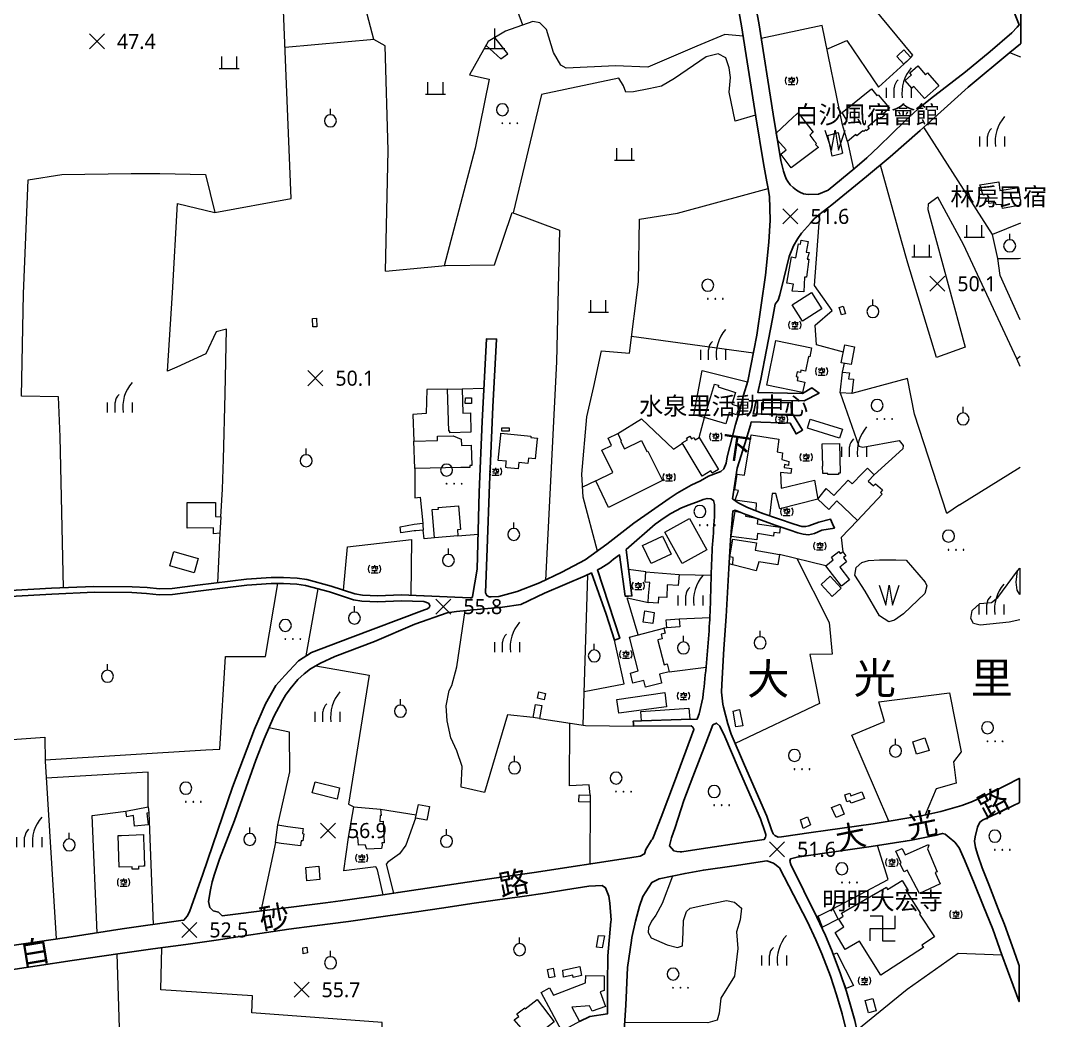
# Model space of a CAD drawing. Extents: x 219840 to 222438, y 2425093 to 2427865.
# Drawn here: x 221926 to 222438, y 2426126 to 2426625 of the extents above; entities that cross this region are included whole.
import ezdxf
from ezdxf.enums import TextEntityAlignment as Align

# ---------------------------------------------------------------- set-up
doc = ezdxf.new("R2010")
doc.units = 0
doc.linetypes.add('105', pattern=[30, 20, -4.75, 0.5, -4.75])
for name, color, linetype, lineweight in [('9250000', 7, '105', 30), ('9310100', 7, 'Continuous', 20), ('9350204', 7, 'Continuous', 20), ('9520700', 5, 'Continuous', 20), ('9710500', 3, 'Continuous', 20), ('9720000', 3, 'Continuous', 20), ('9730200', 3, 'Continuous', 20), ('9730301', 3, 'Continuous', 20), ('9790103', 7, 'Continuous', 20), ('9970102', 7, 'Continuous', 20)]:
    doc.layers.add(name, color=color, linetype=linetype, lineweight=lineweight)
for name, color, linetype in [('9420001', 1, 'Continuous'), ('9420801', 7, 'Continuous'), ('9810200', 7, 'Continuous'), ('9940103', 7, 'Continuous'), ('9950404', 7, 'Continuous')]:
    doc.layers.add(name, color=color, linetype=linetype)
doc.layers.add('9790201', color=34, linetype='145', lineweight=20, true_color=0xa55200)
doc.styles.add('LMP', font='Microsoft JhengHei.ttf')
doc.linetypes.add('145', pattern='A,0,-7.5,[10,base.shx,S=1,R=0,X=0,Y=0]', length=7.5)

# ---------------------------------------------------------------- blocks, each defined once
blk = doc.blocks.new('97913')
at = {"linetype": 'Continuous'}
for points in [[(-10, 8.7, 0.333333), (-10, -6.3)], [(10, -6.3, 0.333333), (10, 8.7)]]:
    blk.add_lwpolyline(points, format="xyb", dxfattribs=at)
for points in [[(-5.3, 6.5), (-5.5, 5.4), (-6.1, 3.7)], [(-1.7, 5.9), (-2.2, 3.7), (-3.9, 1.8), (-6.1, 0.7)], [(-5.4, 5.9), (6.4, 5.9), (4.4, 4)], [(0, 8.7), (0, 6.2)], [(1.1, 5.9), (1.1, 2.6), (1.6, 1.5), (5.8, 1.5), (6.3, 2.1), (6, 3.3)], [(-6.9, -6.3), (6.9, -6.3)], [(-5.3, -1.5), (5.5, -1.5)], [(0, -1.5), (0, -6.3)]]:
    blk.add_lwpolyline(points, dxfattribs=at)
blk = doc.blocks.new('97200')
at = {"linetype": 'Continuous'}
for points in [[(6.25, 15, 0.214635), (1.75, 0)], [(-0.25, 9, 0.201941), (-2.25, 5)]]:
    blk.add_lwpolyline(points, format="xyb", dxfattribs=at)
for points in [[(-6.25, 5), (-6.25, 0)], [(-2.25, 0), (-2.25, 5)], [(6.25, 5), (6.25, 0)]]:
    blk.add_lwpolyline(points, dxfattribs=at)
blk = doc.blocks.new('97132')
at = {"linetype": 'Continuous'}
for points in [[(-3.2, 6.8, 1), (2.8, 6.8, 1)], [(-0.4, 0, 1), (0, 0, 1)], [(3.35, 0, 1), (3.75, 0, 1)], [(7.1, 0, 1), (7.5, 0, 1)]]:
    blk.add_lwpolyline(points, format="xyb", close=True, dxfattribs=at)
blk = doc.blocks.new('97331')
at = {"linetype": 'Continuous'}
blk.add_lwpolyline([(0, 3), (0, 6)], dxfattribs=at)
blk.add_lwpolyline([(-3, 0, 1), (3, 0, 1)], format="xyb", close=True, dxfattribs=at)
blk = doc.blocks.new('95220')
at = {"linetype": 'Continuous'}
blk.add_lwpolyline([(-5, 5), (-1.67, -5), (0, 5), (1.67, -5), (5, 5)], dxfattribs=at)
blk = doc.blocks.new('93523')
at = {"linetype": 'Continuous'}
for points in [[(0, 10), (0, 0)], [(-5, 0), (5, 0)]]:
    blk.add_lwpolyline(points, dxfattribs=at)
blk = doc.blocks.new('99712')
at = {"linetype": 'Continuous'}
for points in [[(-6.25, -6.25), (-6.25, 0), (6.25, 0), (6.25, 6.25)], [(-6.25, 6.25), (0, 6.25), (0, -6.25), (6.25, -6.25)]]:
    blk.add_lwpolyline(points, dxfattribs=at)
blk = doc.blocks.new('98120')
at = {"linetype": 'Continuous'}
for points in [[(-3.75, -3.75), (3.75, 3.75)], [(-3.75, 3.75), (3.75, -3.75)]]:
    blk.add_lwpolyline(points, dxfattribs=at)
blk = doc.blocks.new('97320')
at = {"linetype": 'Continuous'}
for points in [[(-3.75, 0), (-3.75, 6)], [(3.75, 0), (3.75, 6)], [(-5, 0), (5, 0)]]:
    blk.add_lwpolyline(points, dxfattribs=at)

msp = doc.modelspace()

# ---------------------------------------------------------------- linework, layer by layer
at = {"layer": '9310100', "flags": 128}
for points in [[(222367.37, 2426603.56), (222366.95, 2426603.15), (222363.4, 2426606.91), (222363.85, 2426607.34), (222366.86, 2426610.18), (222370.27, 2426606.56), (222370.4, 2426606.42), (222368.34, 2426604.47), (222367.37, 2426603.56)], [(222373.86, 2426602.2), (222377.69, 2426597.78), (222378.74, 2426598.69), (222384.4, 2426592.18), (222377.17, 2426585.91), (222371.93, 2426591.94), (222370.87, 2426591.01), (222367.52, 2426594.87), (222370.8, 2426597.71), (222369.89, 2426598.75), (222373.86, 2426602.2)], [(222350.7, 2426590.79), (222353.48, 2426587.34), (222354.05, 2426587.83), (222359.81, 2426581.04), (222358.91, 2426580.28), (222357.74, 2426579.28), (222356.53, 2426578.25), (222357.19, 2426577.46), (222355.62, 2426576.13), (222355.39, 2426576.4), (222354.63, 2426575.76), (222354.2, 2426576.27), (222353.2, 2426575.43), (222348.89, 2426571.76), (222349.55, 2426570.98), (222348.56, 2426570.13), (222348.14, 2426569.78), (222347.89, 2426570.07), (222347.8, 2426570.19), (222347.63, 2426570.05), (222346.84, 2426569.37), (222346.47, 2426569.81), (222343.45, 2426567.25), (222342.88, 2426567.93), (222338.77, 2426564.44), (222336.25, 2426572.72), (222337.83, 2426574.06), (222338.6, 2426574.71), (222336.14, 2426578.92), (222350.7, 2426590.79)], [(222323.96, 2426561.22), (222310.62, 2426551.27), (222306.11, 2426557.34), (222305.51, 2426558.16), (222308.2, 2426560.28), (222303.83, 2426565.18), (222303.19, 2426568.61), (222311.55, 2426576.39), (222313.35, 2426578.06), (222314.15, 2426578.8), (222321.61, 2426569.1), (222320.83, 2426568.4), (222319.99, 2426567.66), (222322.03, 2426565.03), (222323.31, 2426563.38), (222322.8, 2426562.92), (222324.22, 2426561.41), (222323.96, 2426561.22)], [(222425.14, 2426535.28), (222425.14, 2426532.65), (222416.21, 2426530.93), (222415.89, 2426533.08), (222412.93, 2426532.83), (222412.61, 2426533.92), (222409.29, 2426533.46), (222408.82, 2426538.11), (222406.49, 2426537.74), (222404.83, 2426542.84), (222414.31, 2426544.25), (222414.91, 2426539.94), (222424.13, 2426541.41), (222425.02, 2426535.27), (222425.14, 2426535.28)], [(222319.18, 2426514.54), (222318.18, 2426509.28), (222319.64, 2426509.02), (222318.61, 2426505.74), (222319.38, 2426505.65), (222318.23, 2426496.66), (222317.34, 2426496.77), (222316.92, 2426489.37), (222311.12, 2426489.7), (222311.77, 2426493.17), (222308.45, 2426493.78), (222310.85, 2426506.85), (222313.02, 2426506.45), (222314.29, 2426513.43), (222315.35, 2426513.24), (222315.67, 2426515.2), (222319.18, 2426514.54)], [(222325.96, 2426480.88), (222316.29, 2426474.78), (222311.12, 2426482.98), (222320.79, 2426489.07), (222325.96, 2426480.88)], [(222337.71, 2426478.43), (222335.74, 2426477.85), (222334.62, 2426481.64), (222336.6, 2426482.22), (222337.71, 2426478.43)], [(222073.79, 2426471.98), (222071.81, 2426471.89), (222071.56, 2426476.09), (222073.57, 2426476.21), (222073.79, 2426471.98)], [(222320.84, 2426461.47), (222319.93, 2426457.02), (222319.3, 2426457.15), (222317.83, 2426449.85), (222315.46, 2426450.33), (222315.22, 2426449.1), (222313.6, 2426449.42), (222313.16, 2426447.16), (222314, 2426447.01), (222313.58, 2426445.12), (222317.38, 2426444.3), (222316.26, 2426439.07), (222298.41, 2426442.73), (222303, 2426465.13), (222320.84, 2426461.47)], [(222342.31, 2426462.01), (222340.57, 2426453.07), (222335.67, 2426454.02), (222337.4, 2426462.96), (222342.31, 2426462.01)], [(222341.82, 2426445.78), (222340.93, 2426438.71), (222335.12, 2426439.02), (222336.29, 2426449.36), (222339.69, 2426448.9), (222339.32, 2426446.02), (222341.82, 2426445.78)], [(222146.29, 2426441.04), (222146.64, 2426428.87), (222150.47, 2426428.99), (222150.74, 2426419.33), (222140.17, 2426419.04), (222140.15, 2426419.89), (222139.63, 2426419.88), (222139.01, 2426440.82), (222146.29, 2426441.04)], [(222284.72, 2426432.1), (222283.41, 2426427.95), (222279.66, 2426429.07), (222277.97, 2426423.44), (222267.33, 2426426.63), (222272.35, 2426443.33), (222274.41, 2426442.72), (222274.12, 2426441.89), (222282.84, 2426439.18), (222281, 2426433.26), (222284.72, 2426432.1)], [(222151.09, 2426436.43), (222151, 2426433.57), (222147.94, 2426433.68), (222147.99, 2426436.5), (222151.09, 2426436.43)], [(222310.55, 2426434.22), (222310.65, 2426428.14), (222295.97, 2426428.56), (222296.02, 2426434.07), (222310.55, 2426434.22)], [(222336.23, 2426420.89), (222334.84, 2426416.4), (222318.73, 2426421.38), (222320.11, 2426425.86), (222336.23, 2426420.89)], [(222169.85, 2426419.91), (222166.21, 2426419.88), (222166.19, 2426421.51), (222169.83, 2426421.54), (222169.85, 2426419.91)], [(222145.92, 2426415.83), (222146.1, 2426412.62), (222150.94, 2426412.77), (222151.25, 2426402.7), (222150.18, 2426402.66), (222150.21, 2426401.77), (222145.76, 2426401.64), (222122.67, 2426401.17), (222122.23, 2426414.79), (222134.06, 2426415.17), (222133.99, 2426417.28), (222141.94, 2426417.5), (222145.92, 2426415.83)], [(222183.89, 2426415.85), (222182.87, 2426405.94), (222179.48, 2426406.29), (222179.22, 2426403.74), (222174.71, 2426404.2), (222174.38, 2426400.99), (222168.9, 2426401.56), (222168.09, 2426401.64), (222168.4, 2426404.58), (222168.42, 2426404.79), (222164.35, 2426405.21), (222165.65, 2426417.77), (222165.75, 2426418.83), (222180.72, 2426417.29), (222180.65, 2426416.61), (222183.93, 2426416.27), (222183.89, 2426415.85)], [(222225.39, 2426414.91), (222227.34, 2426410.93), (222235.91, 2426415.13), (222238.61, 2426409.65), (222239.1, 2426409.89), (222246.45, 2426395.19), (222219.46, 2426381.7), (222213.15, 2426395.07), (222221.67, 2426399.22), (222216.11, 2426410.33), (222220.96, 2426412.75), (222219.19, 2426416.27), (222224.02, 2426418.69), (222225.83, 2426415.08), (222225.39, 2426414.91)], [(222260.11, 2426417.32), (222260.94, 2426415.94), (222262.07, 2426416.63), (222262.77, 2426415.46), (222264.78, 2426416.67), (222274.37, 2426400.71), (222271.19, 2426398.8), (222270.47, 2426400.01), (222266.22, 2426397.44), (222256.28, 2426413.96), (222258.89, 2426415.53), (222258.42, 2426416.31), (222260.11, 2426417.32)], [(222323.98, 2426385.91), (222304.98, 2426381.13), (222303.05, 2426388.75), (222301.15, 2426388.76), (222299.85, 2426377.53), (222293.13, 2426380.04), (222293.27, 2426383.82), (222282.75, 2426385.37), (222284.31, 2426390.27), (222282.48, 2426390.49), (222283.74, 2426398.43), (222287.27, 2426397.87), (222290.66, 2426418), (222304.43, 2426415.84), (222303.6, 2426409.53), (222306.23, 2426408.94), (222306.01, 2426405.61), (222309.47, 2426404.75), (222309.32, 2426402.65), (222307.37, 2426403.14), (222307.13, 2426401.65), (222310.81, 2426401.14), (222310.41, 2426398.7), (222305.38, 2426399.2), (222305.6, 2426391.44), (222322.25, 2426395.37), (222323.98, 2426385.91)], [(222334.21, 2426398.92), (222334.22, 2426398.27), (222328.89, 2426398.2), (222328.9, 2426398.72), (222326.42, 2426398.66), (222326.3, 2426402.35), (222326.47, 2426402.35), (222326.18, 2426413.45), (222334.77, 2426413.67), (222335.14, 2426398.94), (222334.21, 2426398.92)], [(222323.98, 2426385.91), (222327.55, 2426390.46), (222327.57, 2426390.44), (222328.11, 2426391.23), (222332.02, 2426387.63), (222339.15, 2426395.29), (222341.15, 2426393.46), (222346.32, 2426398.84), (222348.71, 2426401.3), (222352.1, 2426398), (222349.09, 2426394.91), (222351.73, 2426392.46), (222352.83, 2426393.58), (222356.18, 2426390.54), (222355.21, 2426389.21), (222356.08, 2426388.4), (222343.72, 2426375.15), (222333.37, 2426385.09), (222329.39, 2426380.7), (222323.98, 2426385.91)], [(222025.85, 2426377.02), (222025.38, 2426368.84), (222022.25, 2426368.65), (222022.13, 2426371.54), (222009.02, 2426371.4), (222009.02, 2426384.22), (222023.23, 2426384.22), (222023.23, 2426377.17), (222025.85, 2426377.02)], [(222144.22, 2426367.54), (222132.51, 2426366.63), (222131.4, 2426380.7), (222134.52, 2426380.95), (222134.45, 2426381.77), (222144.55, 2426382.55), (222145.47, 2426370.7), (222143.98, 2426370.59), (222144.22, 2426367.54)], [(222305.07, 2426371.9), (222304.84, 2426368.84), (222301.99, 2426369.26), (222301.78, 2426367.46), (222293.79, 2426368.72), (222293.52, 2426365.54), (222280.7, 2426367.26), (222282.62, 2426379.96), (222285.51, 2426379.28), (222288.06, 2426378.27), (222287.8, 2426377.43), (222292.43, 2426376.6), (222294.05, 2426376.02), (222293.62, 2426373.6), (222305.07, 2426371.9)], [(222122.46, 2426370.03), (222115.71, 2426369.06), (222115.4, 2426372.1), (222122.35, 2426373.48), (222126.67, 2426373.87), (222126.75, 2426372.93), (222126.97, 2426370.43), (222123.19, 2426370.1), (222122.46, 2426370.03)], [(222268.54, 2426360.56), (222256.23, 2426353.74), (222247.54, 2426369.41), (222259.85, 2426376.23), (222268.54, 2426360.56)], [(222250.65, 2426358.42), (222240.66, 2426353.72), (222236.43, 2426362.71), (222246.41, 2426367.41), (222250.65, 2426358.42)], [(222304.79, 2426358.33), (222303.95, 2426353.17), (222294.47, 2426354.52), (222293.14, 2426350.18), (222281.57, 2426353.03), (222281.73, 2426356.76), (222279.96, 2426357.11), (222281.5, 2426365.87), (222293.36, 2426364.11), (222292.73, 2426360.44), (222304.79, 2426358.33)], [(222014.56, 2426356.34), (222012.52, 2426349.17), (222000.34, 2426352.66), (222002.37, 2426359.8), (222014.56, 2426356.34)], [(222334.37, 2426359.71), (222335.17, 2426358.69), (222336.38, 2426359.62), (222337.93, 2426357.6), (222336.73, 2426356.68), (222338.34, 2426354.62), (222334.87, 2426351.92), (222339.83, 2426345.54), (222335.84, 2426342.44), (222327.88, 2426352.66), (222331.69, 2426355.62), (222330.72, 2426356.87), (222334.37, 2426359.71)], [(222254.73, 2426348.24), (222254.29, 2426342.79), (222248.75, 2426343.15), (222248.5, 2426336.71), (222244.39, 2426337.01), (222244.16, 2426333.92), (222239.18, 2426334.36), (222239.47, 2426337.55), (222240.03, 2426344.22), (222237.68, 2426344.39), (222238.11, 2426349.61), (222254.73, 2426348.24)], [(222335.66, 2426341.38), (222331.11, 2426337.23), (222325.56, 2426343.31), (222330.09, 2426347.46), (222335.66, 2426341.38)], [(222242.3, 2426329.37), (222241.49, 2426323.84), (222236.78, 2426324.5), (222237.56, 2426330.05), (222242.3, 2426329.37)], [(222254.98, 2426322.18), (222248.63, 2426321.67), (222248.3, 2426325.61), (222254.66, 2426326.13), (222254.98, 2426322.18)], [(222244.12, 2426315.28), (222247.25, 2426303.21), (222248.74, 2426303.6), (222249.75, 2426299.72), (222245.54, 2426298.63), (222244.84, 2426298.45), (222245.93, 2426294.24), (222245.97, 2426294.09), (222237.91, 2426292), (222237.05, 2426295.29), (222231.66, 2426293.98), (222230.46, 2426299.03), (222234.23, 2426300.13), (222229.88, 2426316.94), (222247.1, 2426321.41), (222247.72, 2426318.99), (222246.48, 2426318.67), (222245.67, 2426318.46), (222246.25, 2426316.19), (222244.03, 2426315.61), (222244.12, 2426315.28)], [(222188.04, 2426288.89), (222187.36, 2426285.77), (222184.04, 2426286.5), (222184.72, 2426289.62), (222188.04, 2426288.89)], [(222248.44, 2426282.13), (222224.58, 2426279.08), (222223.59, 2426285.83), (222247.55, 2426289.36), (222248.44, 2426282.13)], [(222186.16, 2426282.81), (222184.98, 2426276.35), (222181.78, 2426276.94), (222182.94, 2426283.43), (222186.16, 2426282.81)], [(222255.7, 2426275.82), (222235.96, 2426275.24), (222235.65, 2426279.92), (222259.6, 2426281.52), (222259.96, 2426276.11), (222255.7, 2426275.82)], [(222286.52, 2426272.67), (222283.09, 2426272.18), (222281.63, 2426280.08), (222284.91, 2426280.9), (222286.52, 2426272.67)], [(222379.59, 2426260.37), (222373.26, 2426258.62), (222371.36, 2426264.71), (222377.38, 2426266.69), (222379.59, 2426260.37)], [(222085.17, 2426241.78), (222083.94, 2426236.16), (222071.44, 2426239.29), (222072.97, 2426244.75), (222085.17, 2426241.78)], [(222210.29, 2426238.11), (222210.22, 2426234.66), (222204.7, 2426234.78), (222204.76, 2426238.22), (222210.29, 2426238.11)], [(222345.92, 2426239.84), (222347.27, 2426236.35), (222340.58, 2426234.15), (222340.01, 2426235.26), (222338.4, 2426234.71), (222337.49, 2426238.2), (222339.92, 2426239.11), (222340.37, 2426237.69), (222345.92, 2426239.84)], [(221988.88, 2426229.07), (221989.6, 2426223.29), (221982.79, 2426222.69), (221982.23, 2426227.92), (221978.91, 2426227.3), (221978.44, 2426230.19), (221989.66, 2426232.27), (221989.97, 2426229.33), (221988.88, 2426229.07)], [(222105.66, 2426231.06), (222105.96, 2426227.89), (222105.42, 2426227.96), (222105.28, 2426224.94), (222106.91, 2426225.04), (222107.4, 2426214.27), (222106.33, 2426214.22), (222106.37, 2426213.21), (222106.17, 2426211.4), (222098.7, 2426211.06), (222097.94, 2426213.27), (222094.55, 2426213.1), (222094.24, 2426217.11), (222089.69, 2426217), (222092.27, 2426232.2), (222105.66, 2426231.06)], [(222129.98, 2426232.39), (222128.79, 2426225.59), (222123.06, 2426226.68), (222124.49, 2426233.51), (222129.98, 2426232.39)], [(222337.04, 2426228.56), (222333.14, 2426227), (222330.86, 2426231.92), (222335.11, 2426233.57), (222337.04, 2426228.56)], [(222320.21, 2426223.33), (222316.71, 2426221.49), (222315.27, 2426225.84), (222318.72, 2426227.35), (222320.21, 2426223.33)], [(222067.25, 2426218.84), (222066.78, 2426215.23), (222065.99, 2426215.33), (222065.66, 2426212.78), (222056.03, 2426214.03), (222053.08, 2426214.42), (222054.25, 2426223.32), (222059.36, 2426222.5), (222066.91, 2426221.52), (222066.78, 2426220.53), (222066.57, 2426218.93), (222067.25, 2426218.84)], [(221984.78, 2426202.53), (221984.83, 2426201.19), (221983.19, 2426201.13), (221981.67, 2426201.08), (221981.63, 2426202.32), (221975.18, 2426202.09), (221974.62, 2426217.98), (221976.19, 2426218.04), (221987.21, 2426218.42), (221987.3, 2426215.92), (221987.4, 2426213.22), (221987.76, 2426202.74), (221987.76, 2426202.64), (221987.06, 2426202.61), (221984.78, 2426202.53)], [(222378.79, 2426211.24), (222383.55, 2426199.87), (222382.48, 2426199.43), (222382.82, 2426198.67), (222385.09, 2426193.78), (222374.72, 2426188.97), (222368.58, 2426200.68), (222366.98, 2426199.85), (222364.91, 2426203.96), (222365.53, 2426204.24), (222362.91, 2426210.08), (222366.13, 2426211.52), (222367.55, 2426208.29), (222379.18, 2426213.45), (222379.41, 2426213.06), (222379.12, 2426212.2), (222378.79, 2426211.24)], [(222075.28, 2426195.98), (222068.8, 2426195.37), (222068.28, 2426202.01), (222074.72, 2426202.73), (222075.28, 2426195.98)], [(222366.01, 2426195.48), (222369.07, 2426190.45), (222368.24, 2426189.94), (222375.18, 2426179), (222374.72, 2426178.73), (222382.21, 2426167.38), (222375.86, 2426163.24), (222376.7, 2426161.96), (222355.43, 2426148.27), (222344.68, 2426165.16), (222337.64, 2426160.98), (222332.55, 2426169.58), (222336.95, 2426172.32), (222334.44, 2426176.24), (222336.64, 2426177.63), (222335.74, 2426179.13), (222358.17, 2426192.13), (222358.79, 2426191.07), (222366.01, 2426195.48)], [(222334.16, 2426176.13), (222326.31, 2426172.12), (222324.18, 2426177.65), (222331.48, 2426181.39), (222334.16, 2426176.13)], [(222217.47, 2426167.79), (222216.32, 2426161.9), (222213.52, 2426162.28), (222214.52, 2426168.1), (222217.47, 2426167.79)], [(222069.21, 2426159.31), (222067.01, 2426158.9), (222066.81, 2426161.9), (222068.73, 2426162.17), (222069.21, 2426159.31)], [(222341.7, 2426143.08), (222338.1, 2426141.57), (222331.65, 2426158.62), (222333.5, 2426159.4), (222341.7, 2426143.08)], [(222192.59, 2426147.42), (222189.86, 2426146.85), (222188.9, 2426151.11), (222191.75, 2426151.78), (222192.59, 2426147.42)], [(222205.11, 2426152.58), (222205.9, 2426148.1), (222201.85, 2426147), (222201.6, 2426148.23), (222197.04, 2426147.23), (222196.7, 2426150.76), (222205.11, 2426152.58)], [(222215.35, 2426139.91), (222217.88, 2426132.62), (222211.31, 2426130.18), (222209.92, 2426132.87), (222201.13, 2426132.31), (222204.98, 2426125.12), (222196.07, 2426120.34), (222185.73, 2426139.58), (222190.04, 2426141.9), (222192, 2426138.22), (222207.98, 2426144.42), (222208.14, 2426148.11), (222217.27, 2426147.94), (222217.19, 2426140.58), (222215.35, 2426139.91)], [(222183.8, 2426136.02), (222192.27, 2426124.87), (222180.63, 2426115.78), (222177.75, 2426113.96), (222173.77, 2426119.55), (222175.82, 2426121.91), (222172.39, 2426125.99), (222174.61, 2426127.58), (222173.7, 2426128.91), (222177.6, 2426131.95), (222177.84, 2426131.5), (222183.8, 2426136.02)], [(222353.01, 2426130.37), (222349.25, 2426129.44), (222347.52, 2426135.5), (222351.44, 2426136.6), (222353.01, 2426130.37)]]:
    msp.add_lwpolyline(points, close=True, dxfattribs=at)
at = {"layer": '9420001', "flags": 128}
for points in [[(221920.6, 2426340.23), (221941.32, 2426341.42), (221962.53, 2426342.36), (221981.52, 2426342.19), (221989.06, 2426341.73), (221995.2, 2426341.09), (222001.51, 2426341.23), (222014.23, 2426342.93), (222038.65, 2426345.94), (222050.95, 2426346.78), (222057.18, 2426346.72), (222064.03, 2426346.39), (222068.76, 2426345.73), (222081.01, 2426342.42), (222092.79, 2426338.58), (222096.66, 2426337.94), (222104.24, 2426337.63), (222115.87, 2426338.16), (222127.3, 2426337.67), (222127.42, 2426337.67), (222127.43, 2426337.67), (222150.32, 2426336.56), (222151.03, 2426336.62), (222151.32, 2426336.81), (222151.57, 2426337.25), (222153.9, 2426350.86), (222154.9, 2426389.43), (222156.3, 2426424.73), (222158.45, 2426465.87), (222163.58, 2426465.79), (222161.69, 2426431.94), (222160, 2426393.2), (222158.85, 2426361.31), (222158.08, 2426339.2), (222158.62, 2426337.73), (222159.78, 2426337.04), (222160.91, 2426337.06), (222164.73, 2426337.24), (222173.84, 2426339.74), (222185.02, 2426344.08), (222196.1, 2426349.39), (222207.82, 2426355.59), (222218.67, 2426363.38), (222232.07, 2426373.98), (222249.67, 2426386.29), (222253.79, 2426388.89), (222260.78, 2426392.82), (222265.39, 2426395.09), (222269.41, 2426397.37), (222275.46, 2426399.68), (222277.02, 2426401.07), (222278.12, 2426403.87), (222278.65, 2426407.09), (222282.9, 2426423.13), (222284.97, 2426430.27), (222286.88, 2426437.73), (222288.96, 2426444.87), (222293.52, 2426467.72), (222297.89, 2426497.72), (222299.53, 2426514.21), (222300.2, 2426525.25), (222299.79, 2426537.07), (222299.04, 2426541.9), (222298.57, 2426544.39), (222296.89, 2426553.49), (222292.99, 2426576.78), (222285.86, 2426622.22), (222283.51, 2426635.3)], [(222292.04, 2426636.94), (222294.43, 2426623.67), (222301.57, 2426578.17), (222305.46, 2426554.93), (222306.78, 2426549.65), (222307.41, 2426547.73), (222308.17, 2426545.88), (222308.93, 2426544.5), (222310.15, 2426542.89), (222311.62, 2426541.45), (222313.26, 2426540.17), (222315.01, 2426539.1), (222316.86, 2426538.34), (222319.21, 2426538.02), (222324.25, 2426538.21), (222329.09, 2426540.21), (222342.42, 2426551.14), (222348.47, 2426556.38), (222354.47, 2426561.99), (222367.32, 2426574.61), (222374.05, 2426580.69), (222380.24, 2426585.75), (222397.66, 2426599.3), (222410.08, 2426609.4), (222420.75, 2426618.78), (222423.56, 2426621.59), (222424.49, 2426622.67), (222419.42, 2426635.39)], [(222425.31, 2426631.16), (222425.28, 2426613.32), (222425.12, 2426613.17), (222419.82, 2426608.81), (222398.94, 2426591.63), (222375.11, 2426569.97), (222360.07, 2426556.78), (222348.32, 2426546.91), (222330.91, 2426532.88), (222324.51, 2426527.77), (222322.17, 2426525.86), (222320.22, 2426523.76), (222315.87, 2426518.76), (222314, 2426516.06), (222311.87, 2426512.32), (222309.71, 2426507.05), (222306.95, 2426496.13), (222305.06, 2426487.97), (222304.09, 2426485.25), (222302.71, 2426483.29), (222301.24, 2426475.86), (222298.4, 2426460.41), (222295.55, 2426445.77), (222294.06, 2426439.1), (222316.37, 2426438.67), (222320.99, 2426441.46), (222322.77, 2426440.15), (222324.55, 2426438.83), (222317.15, 2426434.97), (222293.2, 2426435.25), (222292.1, 2426430.32), (222291.66, 2426428.42), (222311.75, 2426427.67), (222316.31, 2426420.35), (222314.69, 2426419.4), (222313.06, 2426418.44), (222310.17, 2426423.8), (222290.74, 2426424.47), (222290.36, 2426422.81), (222287.54, 2426413.53), (222283.69, 2426401.37), (222281.34, 2426386.06), (222284.21, 2426384.11), (222288.78, 2426381.64), (222296.47, 2426378.68), (222312.06, 2426373.33), (222316, 2426372.25), (222317.94, 2426372.18), (222319.43, 2426372.49), (222324.43, 2426374.42), (222330.22, 2426375.96), (222331.29, 2426373.57), (222332.24, 2426371.46), (222325.97, 2426370.4), (222322.23, 2426368.79), (222319.37, 2426368.12), (222316.65, 2426368.41), (222313.93, 2426369.1), (222310.22, 2426370.47), (222302.59, 2426372.97), (222294.05, 2426376.02), (222292.43, 2426376.6), (222291.31, 2426377), (222288.06, 2426378.27), (222285.51, 2426379.28), (222282.7, 2426380.38), (222281.43, 2426379.94), (222280.35, 2426365.47), (222279.58, 2426351.25), (222278.11, 2426327.37), (222277.04, 2426311.24), (222276.05, 2426293.42), (222275.92, 2426289.44), (222276.59, 2426283.56), (222276.79, 2426282.07), (222279.09, 2426273.74), (222280.75, 2426268.57), (222287.28, 2426253.14), (222298.47, 2426227.57), (222300.75, 2426220.75), (222301.61, 2426218.83), (222302.45, 2426217.95), (222304.14, 2426217.18), (222305.76, 2426217.25), (222320.55, 2426219.54), (222327.74, 2426220.5), (222351.5, 2426223.84), (222376.4, 2426227.97), (222385.43, 2426230.01), (222395.86, 2426233.01), (222401.19, 2426234.97), (222411.51, 2426239.8), (222424.49, 2426246.35), (222424.64, 2426246.43), (222424.62, 2426234.42), (222424.47, 2426234.34), (222421.62, 2426232.86), (222413.29, 2426228.92), (222406.23, 2426225.61), (222404.9, 2426224.59), (222403.63, 2426222.13), (222402.46, 2426217.29), (222402.12, 2426215.07), (222402.67, 2426211.92), (222403.78, 2426208.22), (222406.08, 2426201.79), (222409.3, 2426193.5), (222414.85, 2426179.22), (222416.11, 2426176.05), (222417.15, 2426173.51), (222421.79, 2426160.61), (222424.33, 2426153.45), (222424.48, 2426153.02), (222424.45, 2426135.07), (222424.3, 2426135.48), (222415.87, 2426158.43), (222411.25, 2426171.25), (222406.5, 2426182.94), (222401.96, 2426194.22), (222397.18, 2426205.78), (222394.48, 2426211.86), (222392.42, 2426214.55), (222389.58, 2426217.02), (222387.6, 2426218.67), (222386.22, 2426219.02), (222382.41, 2426218), (222370.8, 2426215.7), (222367.56, 2426215.1), (222353.79, 2426212.92), (222350.56, 2426212.46), (222328.42, 2426209.3), (222313.59, 2426207.19), (222310.36, 2426206.32), (222310, 2426205.21), (222310.42, 2426203.49), (222323.44, 2426177.17), (222327.75, 2426167.96), (222330.77, 2426160.82), (222335.12, 2426149.41), (222338.27, 2426140), (222341.15, 2426130.26), (222342.36, 2426125.63), (222344.78, 2426115.02)], [(221905.56, 2426160.65), (221948.92, 2426167.1), (221976.65, 2426171.39), (222005.85, 2426175.5), (222007.4, 2426175.71), (222009.06, 2426177.68), (222010.14, 2426179.78), (222016.89, 2426198.6), (222031.63, 2426242.12), (222042.75, 2426271.02), (222048.24, 2426283.78), (222053.41, 2426292.85), (222057.82, 2426297.86), (222064.63, 2426305.2), (222071.06, 2426309.3), (222090.43, 2426316.67), (222127.59, 2426330.64), (222129.05, 2426331.2), (222130.02, 2426332.01), (222130.16, 2426332.73), (222129.93, 2426333.54), (222129.48, 2426333.96), (222127.15, 2426334.71), (222115.88, 2426335.19), (222104.25, 2426334.66), (222096.35, 2426334.98), (222092.09, 2426335.7), (222080.17, 2426339.57), (222068.17, 2426342.82), (222063.75, 2426343.44), (222057.09, 2426343.76), (222051.03, 2426343.81), (222038.93, 2426342.99), (222014.61, 2426339.99), (222001.74, 2426338.27), (221995.08, 2426338.12), (221988.82, 2426338.78), (221981.41, 2426339.23), (221962.58, 2426339.4), (221941.47, 2426338.46), (221920.76, 2426337.27)], [(222337.7, 2426122.05), (222336.14, 2426128.84), (222333.3, 2426138.43), (222330.22, 2426147.66), (222325.94, 2426158.88), (222322.99, 2426165.84), (222318.76, 2426174.9), (222304.78, 2426201.81), (222302.45, 2426203.63), (222301.85, 2426204.19), (222298.42, 2426205.25), (222282.1, 2426202.89), (222266.82, 2426200.71), (222257.66, 2426199), (222244.79, 2426196.39), (222241.06, 2426194.55), (222241.06, 2426194.55), (222238.07, 2426189.82), (222236.61, 2426187.52), (222234.92, 2426182.73), (222232.85, 2426175.27), (222231.05, 2426167.09), (222230.9, 2426165.6), (222228.85, 2426152.02), (222228.15, 2426133.26), (222226.81, 2426112.96)], [(222204.98, 2426125.12), (222210.12, 2426127.66), (222218.92, 2426128.86), (222218.91, 2426130.61), (222218.86, 2426143.96), (222219.17, 2426157.9), (222220.68, 2426174.96), (222220.7, 2426175.64), (222220.18, 2426184.16), (222219.64, 2426187.65), (222217.97, 2426191.87), (222216.24, 2426192.93), (222209.69, 2426192.61), (222198.01, 2426190.76), (222187.85, 2426189.22), (222176.25, 2426187.58), (222164.02, 2426185.8), (222151.2, 2426183.93), (222137.29, 2426181.86), (222122.4, 2426179.69), (222106.89, 2426177.48), (222089.63, 2426175.09), (222072.67, 2426172.91), (222059.86, 2426171.13), (222037.58, 2426167.8), (222024.64, 2426165.93), (222008.34, 2426163.6), (221991.92, 2426161.38), (221975.57, 2426159.06), (221951.64, 2426155.54), (221934.2, 2426152.89), (221915.34, 2426150.12)]]:
    msp.add_lwpolyline(points, dxfattribs=at)
for points in [[(222228.19, 2426360.79), (222231.15, 2426337.58), (222229.47, 2426337.49), (222227.8, 2426337.39), (222224.95, 2426358.07), (222221.9, 2426355.93), (222219.67, 2426353.88), (222215.54, 2426351.39), (222213.86, 2426350.52), (222225.02, 2426316.48), (222222.49, 2426315.53), (222218.28, 2426328.49), (222210.94, 2426349.09), (222207.72, 2426347.54), (222187.52, 2426338.97), (222175.6, 2426333.29), (222166.58, 2426331.92), (222155.57, 2426331.03), (222143.54, 2426329.8), (222138.96, 2426329.14), (222122.81, 2426323.47), (222102.55, 2426314.85), (222082.84, 2426307.4), (222075.59, 2426304.05), (222070.72, 2426301.14), (222067.48, 2426298.75), (222064.24, 2426295.81), (222060.44, 2426291.25), (222058.21, 2426287.96), (222056.15, 2426284.53), (222052.41, 2426277.37), (222047.43, 2426266.26), (222043.29, 2426255.6), (222032.7, 2426225.45), (222025.27, 2426206.21), (222022.65, 2426198.65), (222021.59, 2426194.81), (222020.71, 2426190.78), (222019.79, 2426185.08), (222020.45, 2426182.08), (222022.07, 2426180.3), (222024.65, 2426179.73), (222026.61, 2426177.92), (222078.09, 2426184.41), (222085.7, 2426185.31), (222107.85, 2426188.44), (222114.35, 2426189.56), (222160.01, 2426196.27), (222182.39, 2426199.41), (222230.06, 2426206.79), (222235.21, 2426207.69), (222237.34, 2426208.78), (222238.09, 2426211.04), (222240.88, 2426215.57), (222241.4, 2426216.18), (222241.98, 2426217.34), (222245.73, 2426227.09), (222252.33, 2426244.78), (222262.02, 2426270.89), (222262.09, 2426271.09), (222261.56, 2426272.01), (222260.64, 2426272.64), (222231.9, 2426272.56), (222231.85, 2426273.84), (222231.8, 2426275.12), (222235.96, 2426275.24), (222255.7, 2426275.82), (222263.78, 2426276.05), (222263.94, 2426276.52), (222264.7, 2426278.77), (222266.5, 2426286.7), (222266.86, 2426290.25), (222267.13, 2426292.22), (222267.37, 2426294.2), (222267.58, 2426296.19), (222267.78, 2426298.19), (222267.98, 2426300.18), (222268.16, 2426302.18), (222268.34, 2426304.18), (222268.51, 2426306.18), (222268.68, 2426308.18), (222268.85, 2426310.18), (222269.02, 2426312.18), (222269.18, 2426314.19), (222269.34, 2426316.19), (222269.49, 2426318.19), (222269.64, 2426320.19), (222269.77, 2426322.19), (222269.89, 2426324.2), (222269.97, 2426325.6), (222270.06, 2426327.6), (222270.14, 2426329.61), (222270.21, 2426331.61), (222270.28, 2426333.61), (222270.34, 2426335.61), (222270.4, 2426337.62), (222270.46, 2426339.62), (222270.52, 2426341.62), (222270.58, 2426343.62), (222270.64, 2426345.62), (222270.7, 2426347.63), (222270.76, 2426349.63), (222270.82, 2426351.63), (222270.89, 2426353.62), (222270.96, 2426355.62), (222271.04, 2426357.61), (222271.13, 2426359.59), (222271.24, 2426361.57), (222271.34, 2426363.21), (222271.48, 2426365.17), (222271.63, 2426367.13), (222271.78, 2426369.09), (222271.93, 2426371.06), (222272.07, 2426373.03), (222272.2, 2426375.01), (222272.31, 2426377.01), (222272.38, 2426379.03), (222272.41, 2426381.09), (222272.38, 2426383.2), (222272.37, 2426383.29), (222271.89, 2426385.23), (222270.49, 2426386.01), (222268.65, 2426386.23), (222266.7, 2426385.72), (222264.76, 2426384.86), (222259.63, 2426383.13), (222255.95, 2426381.53), (222250.62, 2426378.72), (222247.19, 2426376.61), (222242.78, 2426373.45), (222228.19, 2426360.79)], [(222271.52, 2426273.15), (222267.96, 2426264.05), (222261.6, 2426247.27), (222257.12, 2426235.38), (222252.65, 2426221.9), (222250.84, 2426216.8), (222249.91, 2426212.81), (222252.02, 2426210.36), (222253.6, 2426209.89), (222255.28, 2426209.77), (222256.1, 2426209.87), (222265.65, 2426211.27), (222287.78, 2426214.57), (222297.24, 2426215.99), (222297.84, 2426217.07), (222298.05, 2426217.8), (222298.01, 2426218.53), (222297.58, 2426219.51), (222295.29, 2426226.34), (222284.15, 2426251.8), (222277.55, 2426267.39), (222275.05, 2426272.6), (222273.34, 2426274.08), (222271.52, 2426273.15)]]:
    msp.add_lwpolyline(points, close=True, dxfattribs=at)
at = {"layer": '9520700', "flags": 128}
for points in [[(222335.79, 2426558.33), (222331.19, 2426557.06), (222330.23, 2426561.25), (222328.98, 2426567.53), (222334.05, 2426569.01), (222336.35, 2426558.69), (222335.73, 2426558.52), (222335.79, 2426558.33)], [(222362.3, 2426325.51), (222359.48, 2426324.64), (222354.69, 2426327.71), (222347.59, 2426340.03), (222342.41, 2426347.87), (222343.16, 2426351.72), (222345.98, 2426354.26), (222349.28, 2426355.21), (222354.77, 2426355.64), (222362.88, 2426355.57), (222368.09, 2426355.39), (222377.48, 2426344.48), (222378.45, 2426342.54), (222377.31, 2426338.82), (222366.76, 2426328.66), (222362.3, 2426325.51)], [(222424.8, 2426338.34), (222423.46, 2426340.38), (222423.06, 2426344.52), (222423.71, 2426350.13), (222424.82, 2426351.5), (222424.8, 2426338.34)]]:
    msp.add_lwpolyline(points, close=True, dxfattribs=at)
at = {"layer": '9790201', "flags": 128}
for points in [[(222108.02, 2426499.64), (222109.44, 2426560.02), (222108, 2426612.16), (222102.32, 2426615.4), (222089.43, 2426664.34), (222132.13, 2426676.33), (222155.63, 2426679.57), (222176.52, 2426622.64)], [(221947.34, 2426341.69), (221945.69, 2426417.07), (221944.82, 2426436.95), (221926.37, 2426437.33), (221927.3, 2426488.34), (221929.74, 2426545.3), (221946.55, 2426547.91), (221981.08, 2426548.4), (221995.49, 2426548.53), (222018.26, 2426547.99), (222022.89, 2426528.97), (222061.01, 2426536.01), (222055.52, 2426670.74)], [(222371.38, 2426607.6), (222334.58, 2426652.13)], [(222286.67, 2426617.09), (222277.52, 2426617.8), (222263.61, 2426611.99), (222239.01, 2426601.58), (222222.93, 2426602.17), (222198.35, 2426601.12), (222195.65, 2426602.61), (222191.89, 2426608.97), (222188.53, 2426620.35), (222185.21, 2426623.77), (222181.64, 2426624.45), (222167.93, 2426619.61), (222159.41, 2426614.38), (222150.06, 2426597.81), (222159.83, 2426595.51), (222152.89, 2426561.19), (222137.35, 2426502.42)], [(222326.05, 2426622.3), (222295.66, 2426615.85)], [(222336.25, 2426572.72), (222326.05, 2426622.3)], [(222102.46, 2426615.32), (222057.94, 2426611.44)], [(222158.27, 2426612.37), (222165.69, 2426605.66), (222169.22, 2426608.24), (222162.6, 2426616.34)], [(222328.46, 2426610.62), (222338.5, 2426614.93), (222354.32, 2426591.57), (222367.09, 2426603.29)], [(222292.87, 2426577.53), (222282.64, 2426574.53), (222279.6, 2426589.06), (222280.28, 2426596.36), (222279.6, 2426601.16), (222278.1, 2426606.21), (222274.13, 2426608.19), (222268.26, 2426606.76), (222252.39, 2426595.93), (222245.82, 2426592.14), (222239.62, 2426590.67), (222231.97, 2426589.22), (222228.13, 2426589.15), (222226.92, 2426592.28), (222224.55, 2426596.08), (222185.99, 2426587.94), (222171.83, 2426528.89)], [(222370.4, 2426606.42), (222371.38, 2426607.6)], [(222425.27, 2426606.58), (222419.78, 2426608.78)], [(222425.12, 2426523.6), (222411.14, 2426518.1), (222376.85, 2426571.55)], [(222338.77, 2426564.44), (222341.77, 2426550.61)], [(222423.32, 2426456.01), (222396.62, 2426513.1), (222383.83, 2426536.73), (222379.06, 2426533.2), (222378.81, 2426530.53), (222380.54, 2426524.37), (222397.58, 2426461.83), (222383.17, 2426456.69), (222368.96, 2426503.67), (222365.75, 2426514.87), (222355.2, 2426552.69)], [(222213.93, 2426359.98), (222206.72, 2426386.9), (222206.12, 2426398.42), (222208.63, 2426426.99), (222212.12, 2426442.17), (222215.87, 2426459.98), (222229.9, 2426458.76), (222234.47, 2426494.35), (222234.88, 2426525.6), (222253.9, 2426528.6), (222290.01, 2426538.53), (222299.2, 2426540.92)], [(222025.85, 2426377.02), (222026.73, 2426390.82), (222027.26, 2426405.87), (222028.1, 2426438.4), (222028.76, 2426470.7), (222023.47, 2426469.49), (222018.33, 2426458.51), (222003.87, 2426451.81), (221999.29, 2426449.78), (222001.72, 2426488.85), (222004.2, 2426533.43), (222022.89, 2426528.97)], [(222108.02, 2426499.64), (222138.01, 2426502.48), (222162.53, 2426502.81), (222171.32, 2426529.08), (222195.01, 2426520.13), (222193.5, 2426454.47), (222187.97, 2426345.49)], [(222336.69, 2426459.29), (222323.35, 2426462.86), (222322.59, 2426472.73), (222331.13, 2426480.01), (222322.37, 2426492.55), (222325.03, 2426528.19)], [(222413.88, 2426506.04), (222411.15, 2426518.1)], [(222425.04, 2426475.35), (222414.93, 2426497.55), (222413.88, 2426506.04), (222424.1, 2426505.97), (222425.09, 2426506.21)], [(222230.99, 2426467.23), (222291.77, 2426458.97)], [(222425, 2426452.16), (222423.32, 2426456.01), (222425.01, 2426457.23)], [(222336.29, 2426449.36), (222337.19, 2426453.73)], [(222264.78, 2426416.67), (222267.33, 2426426.63), (222261.96, 2426427.95), (222266.23, 2426450.15), (222288.82, 2426444.4)], [(222394.61, 2426383.11), (222388.3, 2426378.72), (222372.17, 2426428.29), (222368.77, 2426446.07), (222340.9, 2426438.71)], [(222139.01, 2426440.82), (222128.67, 2426440.66), (222128.42, 2426428.7), (222121.78, 2426428.1), (222122.23, 2426414.79)], [(222146.29, 2426441.04), (222157.16, 2426441.22)], [(222335.12, 2426439.02), (222344.35, 2426412.29), (222346.48, 2426411.82), (222364.51, 2426415.21), (222366.55, 2426412.74), (222366.39, 2426410.98), (222352.1, 2426398)], [(222224.02, 2426418.69), (222235.96, 2426425.93), (222251.84, 2426410.87), (222256.39, 2426413.77)], [(222122.67, 2426401.17), (222122.71, 2426386.59), (222125.34, 2426386.8), (222126.67, 2426373.87)], [(222394.61, 2426383.11), (222424.91, 2426401.83)], [(222213.15, 2426395.07), (222206.46, 2426391.85)], [(222343.72, 2426375.15), (222335.64, 2426366.71)], [(222025.38, 2426368.84), (222024.21, 2426344.16)], [(222127.47, 2426366), (222126.97, 2426370.43)], [(222087.16, 2426340.42), (222089.04, 2426362.06), (222120.99, 2426365.77), (222120.77, 2426337.95)], [(222132.51, 2426366.63), (222127.47, 2426366)], [(222144.22, 2426367.56), (222154.35, 2426368.35)], [(222335.64, 2426366.71), (222336.38, 2426359.62)], [(222327.88, 2426352.66), (222304.79, 2426358.33)], [(222281.57, 2426353.03), (222279.71, 2426353.54)], [(222313.41, 2426356.22), (222329.68, 2426324.33), (222331.09, 2426308.54), (222319.96, 2426308.32), (222324.75, 2426283.92), (222282.72, 2426263.91)], [(222206.73, 2426273.1), (222209.05, 2426348.18)], [(222238.14, 2426349.61), (222229.46, 2426350.81)], [(222254.73, 2426348.24), (222270.71, 2426347.94)], [(222424.78, 2426325.66), (222419.52, 2426324.46), (222405.01, 2426323.02), (222401.72, 2426323.78), (222400.39, 2426326.32), (222401, 2426330.37), (222404.91, 2426333.78), (222410.65, 2426334.24), (222413.87, 2426336.72), (222423.71, 2426350.13)], [(221938.21, 2426255.78), (222018.3, 2426260.65), (222025.44, 2426261.11), (222028.15, 2426307.32), (222048.22, 2426307.26), (222054.37, 2426343.78)], [(222074.37, 2426341.14), (222068.36, 2426307.58)], [(222228.69, 2426336.63), (222239.43, 2426334.33)], [(222234.26, 2426318.08), (222228.69, 2426336.63)], [(222181.78, 2426276.94), (222169, 2426278.25), (222157.54, 2426239.51), (222145.87, 2426242.13), (222146.4, 2426252.48), (222143.63, 2426260.3), (222140.71, 2426266.77), (222138.82, 2426275.25), (222138.43, 2426282.72), (222139.8, 2426290.28), (222141.15, 2426292.93), (222143.64, 2426302.23), (222147.8, 2426330.24)], [(222270.02, 2426326.67), (222254.67, 2426326.01)], [(222248.63, 2426321.67), (222247.1, 2426321.41)], [(222227.21, 2426293.75), (222222.49, 2426315.53)], [(222073.31, 2426302.68), (222099.85, 2426298.01), (222089.62, 2426233.59), (222092.27, 2426232.2)], [(222249.75, 2426299.72), (222268.15, 2426302.03)], [(222207.25, 2426289.78), (222227.21, 2426293.75)], [(222359.35, 2426225.14), (222340.87, 2426268), (222357.26, 2426274.93), (222354.4, 2426284.67), (222389.62, 2426289.16), (222395.45, 2426259.78), (222391.68, 2426254.73), (222392.95, 2426244.05), (222383, 2426241.27), (222377.58, 2426228.24)], [(222054.25, 2426223.32), (222060.29, 2426249.67), (222060.2, 2426269.54), (222049.85, 2426271.66)], [(222184.98, 2426276.35), (222207.91, 2426272.92)], [(222210.29, 2426238.11), (222209.7, 2426243.2), (222199.91, 2426242.79), (222200.12, 2426274.09)], [(222207.91, 2426272.92), (222231.9, 2426272.56)], [(221917.01, 2426265.62), (221937.98, 2426267), (221938.22, 2426255.04), (221943.59, 2426166.3)], [(221989.63, 2426249.62), (221938.73, 2426246.65)], [(221989.62, 2426232.26), (221989.63, 2426249.62)], [(222105.66, 2426231.06), (222123.39, 2426228.25)], [(222210.22, 2426234.66), (222210.14, 2426203.71)], [(221961.69, 2426227.97), (221978.44, 2426230.19)], [(221964.11, 2426169.44), (221961.69, 2426227.97)], [(221989.97, 2426229.33), (221992.14, 2426173.57)], [(222123.06, 2426226.68), (222118.29, 2426213.11), (222115.14, 2426208.85), (222109.27, 2426204.58), (222108.38, 2426203.66), (222112.12, 2426189.17)], [(222106.88, 2426188.3), (222104.17, 2426200.83), (222103.28, 2426202.36), (222087.29, 2426200.31), (222089.69, 2426217)], [(222053.08, 2426214.42), (222045.84, 2426180.34)], [(222359.15, 2426196.04), (222353.71, 2426212.9)], [(222251.31, 2426197.72), (222246.21, 2426183.96), (222243.04, 2426178.14), (222240.94, 2426175.23), (222239.47, 2426171.98), (222239.3, 2426169.54), (222240.78, 2426166.86), (222248.68, 2426163.32), (222253.93, 2426162.09), (222256.46, 2426162.86), (222256.71, 2426169.65), (222256.91, 2426175.55), (222258.3, 2426180.05), (222260.26, 2426181.63), (222267.09, 2426183.24), (222278.33, 2426185.54), (222282.37, 2426184.66), (222285.89, 2426181.75), (222285.15, 2426175.92), (222283.38, 2426169.86), (222284.03, 2426161.5), (222282.41, 2426147.69), (222275.56, 2426136.79), (222274.72, 2426129.3), (222273.64, 2426125.76), (222269.01, 2426124.39), (222227.58, 2426124.61)], [(222331.52, 2426181.3), (222359.15, 2426196.04)], [(222324.4, 2426177.77), (222323.43, 2426177.21)], [(221973.91, 2426158.82), (221976.12, 2426090.15), (221980.54, 2426018.06), (222009.92, 2426018.36)], [(222159.21, 2426100.6), (222126.07, 2426092.09), (222105.36, 2426087.13), (222106.37, 2426124.53), (222041.37, 2426129.35), (222041.72, 2426137.95), (221995.85, 2426140.98), (221996.48, 2426162)], [(222343.48, 2426120.73), (222368.5, 2426141.24), (222394.04, 2426159.25), (222415.87, 2426158.43)]]:
    msp.add_lwpolyline(points, dxfattribs=at)

# ---------------------------------------------------------------- block references
at = {"layer": '9350204'}
msp.add_blockref('93523', (222162.59, 2426610.88), dxfattribs=at)
at = {"layer": '9520700'}
for p in [(222332.53, 2426565.17), (222359.51, 2426337.94)]:
    msp.add_blockref('95220', p, dxfattribs=at)
at = {"layer": '9710500'}
for p in [(222166.63, 2426573.53), (222269.2, 2426485.88), (222353.74, 2426425.89), (222138.8, 2426393.6), (222265.26, 2426372.92), (222389.39, 2426360.63), (222058.27, 2426316.05), (222408.91, 2426264.97), (222312.48, 2426251.13), (222223.4, 2426239.85), (222008.57, 2426234.8), (222272.41, 2426233.13), (222412.55, 2426210.81), (222336.21, 2426194.54), (222251.85, 2426141.98)]:
    msp.add_blockref('97132', p, dxfattribs=at)
at = {"layer": '9720000'}
for p in [(222364.34, 2426586.23), (222410.93, 2426561.93), (222271.57, 2426455.52), (221975.28, 2426429.11), (222342.07, 2426407), (222260.24, 2426332.75), (222410.56, 2426328.37), (222168.76, 2426309.46), (222079.06, 2426274.64), (221930.16, 2426212.07), (222302.04, 2426153.1)]:
    msp.add_blockref('97200', p, dxfattribs=at)
at = {"layer": '9730200'}
for p in [(222030.09, 2426600.83), (222133.05, 2426588.03), (222227.39, 2426555.16), (222402.1, 2426516.71), (222375.9, 2426506.87), (222214.38, 2426479.29)]:
    msp.add_blockref('97320', p, dxfattribs=at)
at = {"layer": '9730301'}
for p in [(222080.57, 2426574.76), (222419.74, 2426512.38), (222351.45, 2426479.53), (222396.45, 2426425.94), (222068.49, 2426405.1), (222172.1, 2426368.29), (222139.49, 2426355.31), (222092.53, 2426326.49), (222256.85, 2426311.58), (222295.12, 2426314.15), (222212.32, 2426307.6), (221969.25, 2426297.44), (222115.5, 2426280.03), (222362.74, 2426260.15), (222172.53, 2426251.75), (222040.28, 2426216), (222138.54, 2426215.09), (221950.18, 2426213.24), (222175.04, 2426160.96), (222080.66, 2426154.37)]:
    msp.add_blockref('97331', p, dxfattribs=at)
at = {"layer": '9790103', "xscale": 0.25, "yscale": 0.25, "zscale": 0.25}
for p in [(222310.82, 2426594.56), (222312.47, 2426472.54), (222325.86, 2426449.44), (222305.9, 2426425.39), (222272.97, 2426416.83), (222318.13, 2426406.52), (222163.07, 2426399.38), (222249.67, 2426396.57), (222308.43, 2426379.38), (222324.97, 2426362.19), (222102.63, 2426350.71), (222234.28, 2426342.28), (222228.12, 2426308.07), (222256.9, 2426287.42), (222096.19, 2426206.41), (222360.91, 2426204.26), (221977.32, 2426194.27), (222392.91, 2426178.28), (222347.22, 2426145.17)]:
    msp.add_blockref('97913', p, dxfattribs=at)
at = {"layer": '9810200'}
for p in [(221963.97, 2426614.44, 47.38), (222310.26, 2426527.06, 51.61), (222383.63, 2426493.46, 50.11), (222073.07, 2426446.29, 50.13), (222136.99, 2426332.24, 55.77), (222079.31, 2426220.44, 56.93), (222303.6, 2426211.05, 51.55), (222010.15, 2426170.83, 52.51), (222066.16, 2426140.98, 55.67)]:
    msp.add_blockref('98120', p, dxfattribs=at)
at = {"layer": '9970102'}
msp.add_blockref('99712', (222356.28, 2426171.54), dxfattribs=at)

# ---------------------------------------------------------------- texts
at = {"layer": '9250000', "style": 'LMP'}
for s, p in [('大', (222299.15, 2426296.45)), ('光', (222352.39, 2426296.83)), ('里', (222410.82, 2426296.83))]:
    msp.add_text(s, height=15.5, dxfattribs=at).set_placement(p, align=Align.MIDDLE)
at = {"layer": '9420801', "style": 'LMP'}
for s, rotation, p in [('下', 351.6084, (222283.29, 2426411.55)), ('路', 28.1617, (222411.52, 2426234.22)), ('光', 11.5219, (222376.01, 2426223.46)), ('大', 11.5219, (222340.35, 2426217.43)), ('路', 11.5219, (222172.11, 2426194.21)), ('砂', 10.6094, (222052.62, 2426177.07)), ('白', 9.3646, (221933.12, 2426159.85))]:
    msp.add_text(s, height=11, rotation=rotation, dxfattribs=at).set_placement(p, align=Align.MIDDLE_CENTER)
at = {"layer": '9810200', "style": 'LMP'}
for s, p in [('47.4', (221973.97, 2426614.44, 47.38)), ('51.6', (222320.26, 2426527.06, 51.61)), ('50.1', (222393.63, 2426493.46, 50.11)), ('50.1', (222083.07, 2426446.29, 50.13)), ('55.8', (222146.99, 2426332.24, 55.77)), ('56.9', (222089.31, 2426220.44, 56.93)), ('51.6', (222313.6, 2426211.05, 51.55)), ('52.5', (222020.15, 2426170.83, 52.51)), ('55.7', (222076.16, 2426140.98, 55.67))]:
    msp.add_text(s, height=7.5, dxfattribs=at).set_placement(p, align=Align.MIDDLE_LEFT)
at = {"layer": '9940103', "style": 'LMP'}
msp.add_text('水泉里活動中心', height=8.85, dxfattribs=at).set_placement((222276.93, 2426432.6), align=Align.MIDDLE)
at = {"layer": '9950404', "style": 'LMP'}
for s, p in [('白沙風宿會館', (222348.47, 2426578.05)), ('林房民宿', (222414.28, 2426537.12))]:
    msp.add_text(s, height=8.85, dxfattribs=at).set_placement(p, align=Align.MIDDLE)
at = {"layer": '9970102', "style": 'LMP'}
msp.add_text('明明大宏寺', height=8.85, dxfattribs=at).set_placement((222356.28, 2426185.58), align=Align.MIDDLE)

doc.saveas('drawing.dxf')
